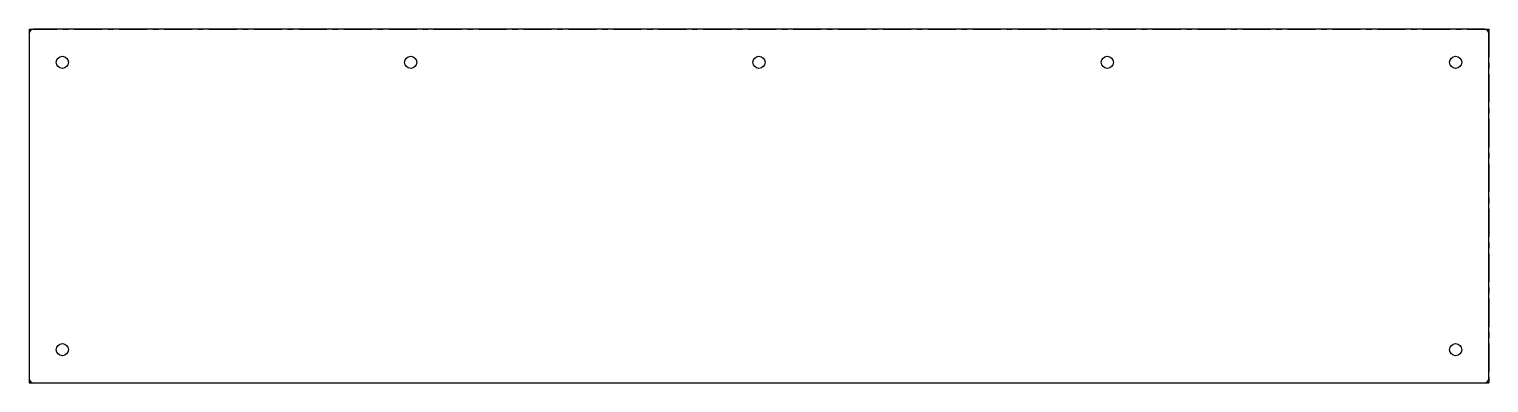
# Model space of a CAD drawing. Header units: millimetres. Extents: x -330 to 330, y -80 to 80.
import ezdxf

# ---------------------------------------------------------------- set-up
doc = ezdxf.new("R2010")
doc.units = ezdxf.units.MM
doc.linetypes.add('CENTERX2', pattern=[20.32, 12.7, -2.54, 2.54, -2.54])

msp = doc.modelspace()

# ---------------------------------------------------------------- linework, layer by layer
at = {"color": 7, "linetype": 'CENTERX2'}
for p, q in [((-330, 80), (330, 80)), ((-330, 80), (-330, -80)), ((330, 80), (330, -80)), ((-330, -80), (330, -80))]:
    msp.add_line(p, q, dxfattribs=at)
at = {"color": 7, "linetype": 'Continuous', "lineweight": 25}
for p, q in [((328, 80), (-328, 80)), ((-330, 78), (-330, -78)), ((330, -78), (330, 78)), ((-328, -80), (328, -80))]:
    msp.add_line(p, q, dxfattribs=at)
for centre in [(-315, 65), (-157.5, 65), (0, 65), (157.5, 65), (315, 65), (-315, -65), (315, -65)]:
    msp.add_circle(centre, 2.75, dxfattribs=at)
for centre, start, end in [((-328, 78), 90, 180), ((328, 78), 0, 90), ((-328, -78), 180, 270), ((328, -78), 270, 0)]:
    msp.add_arc(centre, 2, start, end, dxfattribs=at)

doc.saveas('drawing.dxf')
